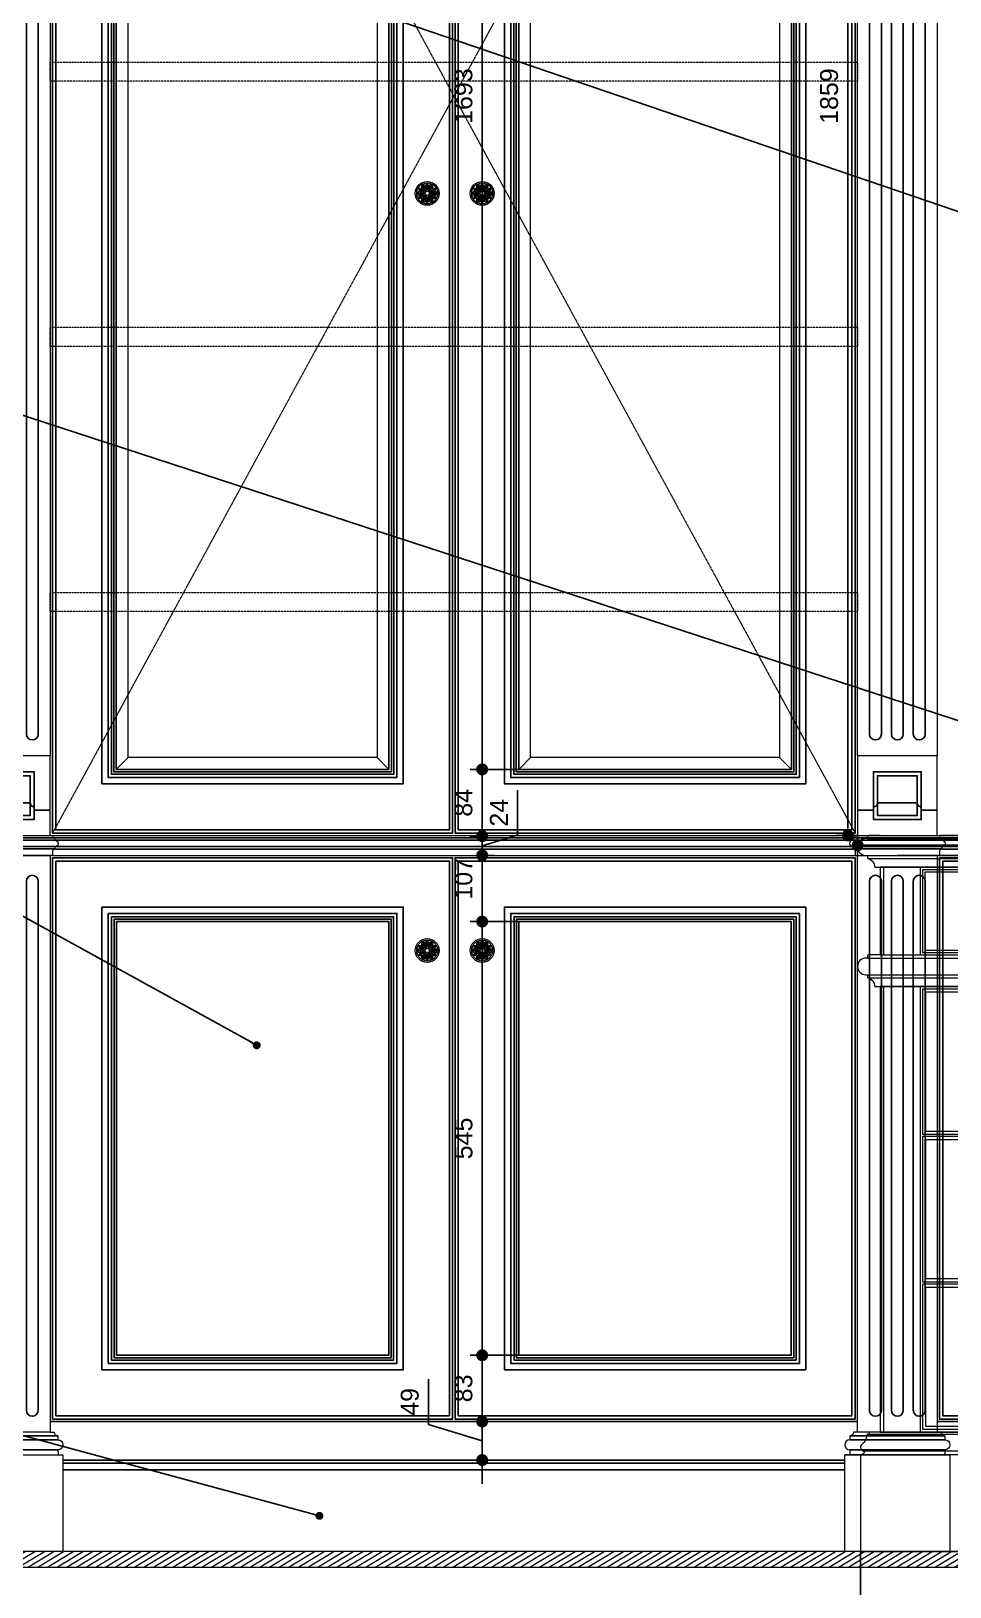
# Model space of a CAD drawing. Header units: inches. Extents: x 274057 to 444617, y 485849 to 635630.
# Drawn here: x 343111 to 344265, y 516355 to 518310 of the extents above; entities that cross this region are included whole.
import ezdxf

# ---------------------------------------------------------------- set-up
doc = ezdxf.new("R2010")
doc.units = ezdxf.units.IN
doc.header["$MEASUREMENT"] = 0
doc.linetypes.add('HIDDEN', pattern=[0.375, 0.25, -0.125])
for name, color, linetype, lineweight in [('Bronze', 40, 'Continuous', 0), ('CQ Furniture', 190, 'Continuous', 0), ('CQ Gypsum Hatch', 8, 'Continuous', 20), ('CQ Section Flooring fin.', 6, 'Continuous', 0), ('Glass', 4, 'Continuous', 0), ('WOOD-HID', 8, 'HIDDEN', 18)]:
    doc.layers.add(name, color=color, linetype=linetype, lineweight=lineweight)
for name, color, linetype in [('CQ Grg Gypsum', 41, 'Continuous'), ('CQ wall section', 5, 'Continuous'), ('CQ_callout', 34, 'Continuous'), ('FURNITURE', 252, 'Continuous'), ('WOOD', 23, 'Continuous'), ('WOOD 01', 34, 'Continuous'), ('WOOD 02', 32, 'Continuous'), ('Wood SECT', 1, 'Continuous')]:
    doc.layers.add(name, color=color, linetype=linetype)
doc.styles.get("Standard").update_dxf_attribs({"font": 'arial.ttf'})
doc.dimstyles.new('chester 15', dxfattribs={"dimscale": 0.15, "dimtxt": 150, "dimasz": 100, "dimexe": 100, "dimexo": 0, "dimgap": 80, "dimtad": 1, "dimdec": 0, "dimzin": 0, "dimdsep": 46, "dimtxsty": 'Standard', "dimblk": 'DOT', "dimcen": 100, "dimclrd": 1, "dimclre": 1, "dimclrt": 3, "dimadec": 0, "dimazin": 0, "dimtfac": 1, "dimtdec": 0, "dimtofl": 0, "dimtmove": 0, "dimatfit": 3, "dimfxl": 1, "dimtolj": 1, "dimtzin": 0, "dimlwd": -1, "dimarcsym": 0})
doc.dimstyles.get("Standard").update_dxf_attribs({"dimtxt": 0.18, "dimasz": 0.18, "dimexe": 0.18, "dimexo": 0.0625, "dimgap": 0.09, "dimtad": 0, "dimtih": 1, "dimtoh": 1, "dimdec": 4, "dimzin": 0, "dimdsep": 46, "dimtxsty": 'Standard', "dimcen": 0.09, "dimadec": 0, "dimazin": 0, "dimtfac": 1, "dimtdec": 4, "dimtofl": 0, "dimtmove": 0, "dimatfit": 3, "dimfxl": 1, "dimtolj": 1, "dimtzin": 0, "dimarcsym": 0})

# ---------------------------------------------------------------- blocks, each defined once
blk = doc.blocks.new('ff15 section A and B')
at = {"layer": 'CQ Gypsum Hatch'}
h = blk.add_hatch(dxfattribs=at)
h.set_pattern_fill('ANSI31', color=256, scale=50, angle=-13.971423)
h.paths.add_polyline_path([(341657.8, 516379.3), (348220.8, 516379.3), (348220.8, 516399.3), (341657.8, 516399.3)])
at = {"layer": 'CQ Section Flooring fin.'}
for p, q in [((348877.5, 516399.3, 0), (341275.4, 516399.3, 0)), ((348877.5, 516379.3, 0), (341275.4, 516379.3, 0))]:
    blk.add_line(p, q, dxfattribs=at)
blk = doc.blocks.new('pilaster wardrobe')
at = {"layer": 'WOOD', "lineweight": 0}
blk.add_line((3399.1, -8726.1, 0), (3333.1, -8726.1, 0), dxfattribs=at)
blk.add_line((3399.1, -8726.1, 0), (3333.1, -8726.1, 0), dxfattribs=at)
at = {"layer": 'WOOD 01', "lineweight": 0, "ltscale": 500}
blk.add_line((3399.1, -8726.1, 0), (3465.1, -8726.1, 0), dxfattribs=at)
at = {"layer": 'WOOD 01', "lineweight": 0, "ltscale": 500, "elevation": 0}
blk.add_lwpolyline([(3349.1, -7847.5), (3349.1, -6067.5), (3449.1, -6067.5), (3449.1, -7847.5), (3349.1, -7847.5)], dxfattribs=at)
for points in [[(3349.1, -7947.5), (3449.1, -7947.5), (3449.1, -7847.5), (3349.1, -7847.5)], [(3349.1, -7972.5), (3449.1, -7972.5), (3449.1, -8697.5), (3349.1, -8697.5)], [(3333.1, -8726.1), (3465.1, -8726.1), (3465.1, -8847.5), (3333.1, -8847.5)]]:
    blk.add_lwpolyline(points, close=True, dxfattribs=at)
for points in [[(3349.1, -7947.5), (3346.1, -7947.5, -0.414214), (3343.1, -7950.5), (3343.1, -7953.5, 1), (3343.1, -7961.5), (3343.1, -7964.5, -0.414214), (3346.1, -7967.5), (3346.1, -7972.5), (3399.1, -7972.5)], [(3449.1, -7947.5), (3452.1, -7947.5, 0.414214), (3455.1, -7950.5), (3455.1, -7953.5, -1), (3455.1, -7961.5), (3455.1, -7964.5, 0.414214), (3452.1, -7967.5), (3452.1, -7972.5), (3399.1, -7972.5)], [(3349.1, -8697.5), (3344.1, -8697.5, -0.414214), (3339.4, -8702.2), (3339.4, -8707, 1), (3339.4, -8719.6), (3339.3, -8726.1)], [(3449.1, -8697.5), (3454.1, -8697.5, 0.414214), (3458.8, -8702.2), (3458.8, -8707, -1), (3458.8, -8719.6), (3458.9, -8726.1)]]:
    blk.add_lwpolyline(points, format="xyb", dxfattribs=at)
at = {"layer": 'WOOD 02', "color": 8, "ltscale": 100}
for p, q in [((3343.1, -7950.5, 0), (3455.1, -7950.5, 0)), ((3343.1, -7953.5, 0), (3455.1, -7953.5, 0)), ((3343.1, -7961.5, 0), (3455.1, -7961.5, 0)), ((3343.1, -7964.5, 0), (3455.1, -7964.5, 0)), ((3399.1, -8702.2, 0), (3339.4, -8702.2, 0)), ((3399.1, -8707, 0), (3339.4, -8707, 0)), ((3399.1, -8719.6, 0), (3339.4, -8719.6, 0)), ((3399.1, -8702.2, 0), (3458.8, -8702.2, 0)), ((3399.1, -8707, 0), (3458.8, -8707, 0)), ((3399.1, -8719.6, 0), (3458.8, -8719.6, 0))]:
    blk.add_line(p, q, dxfattribs=at)
at = {"layer": 'WOOD 02', "color": 8, "ltscale": 100, "elevation": 0}
for points in [[(3364.1, -6105), (3364.1, -7820, 1), (3379.1, -7820), (3379.1, -6105, 1)], [(3391.6, -6105), (3391.6, -7820, 1), (3406.6, -7820), (3406.6, -6105, 1)], [(3419.1, -6105), (3419.1, -7820, 1), (3434.1, -7820), (3434.1, -6105, 1)], [(3364.1, -8005), (3364.1, -8670, 1), (3379.1, -8670), (3379.1, -8005, 1)], [(3391.6, -8005), (3391.6, -8670, 1), (3406.6, -8670), (3406.6, -8005, 1)], [(3419.1, -8005), (3419.1, -8670, 1), (3434.1, -8670), (3434.1, -8005, 1)]]:
    blk.add_lwpolyline(points, format="xyb", close=True, dxfattribs=at)
for points in [[(3369.1, -7927.5), (3429.1, -7927.5), (3429.1, -7867.5), (3369.1, -7867.5)], [(3374.1, -7922.5), (3424.1, -7922.5), (3424.1, -7872.5), (3374.1, -7872.5)]]:
    blk.add_lwpolyline(points, close=True, dxfattribs=at)
at = {"layer": 'Wood SECT', "elevation": 0}
blk.add_lwpolyline([(3449.1, -7915.6), (3429.1, -7915.6), (3429.1, -7911.6, -0.414214), (3424.1, -7906.6), (3399.1, -7906.6), (3374.1, -7906.6, -0.414214), (3369.1, -7911.6), (3369.1, -7915.6), (3349.1, -7915.6)], format="xyb", dxfattribs=at)
blk = doc.blocks.new('EMPIREFLOW')
at = {"layer": 'Bronze', "lineweight": 0, "ltscale": 750}
for p, q in [((163684, -58508), (163506, -58508)), ((163713, -58475), (163581, -58378)), ((163730, -58444), (163581, -58378)), ((163745, -58403), (163656, -58249)), ((163789, -58404), (163806, -58248)), ((163823, -58404), (163806, -58248)), ((163867, -58403), (163956, -58249)), ((163881, -58444), (164031, -58378)), ((163899, -58475), (164031, -58378)), ((163928, -58508), (164106, -58508)), ((163707, -58546), (163581, -58638)), ((163724, -58575), (163581, -58638)), ((163745, -58614), (163656, -58768)), ((163788, -58606), (163806, -58768)), ((163824, -58606), (163806, -58768)), ((163867, -58614), (163956, -58768)), ((163888, -58575), (164031, -58638)), ((163905, -58546), (164031, -58638))]:
    blk.add_line(p, q, dxfattribs=at)
for radius in [340, 300, 60]:
    blk.add_circle((163806, -58508), radius, dxfattribs=at)
for centre, radius, start, end in [((163641, -58605), 166, 106.056, 144.5654), ((163641, -58412), 166, 215.4346, 253.944), ((163594, -58118), 246, 258.7832, 282.2077), ((163361, -58520), 246, 17.7923, 41.2168), ((163514, -58459), 105, 15.2234, 50.3888), ((163617, -58280), 105, 249.6112, 284.7766), ((163700, -58392), 118, 206.8923, 262.0108), ((163700, -58625), 118, 97.9892, 153.1077), ((163710, -58394), 102, 201.6299, 255.9777), ((163710, -58623), 102, 104.0136, 158.3701), ((163807, -58318), 166, 155.4346, 193.944), ((163659, -58483), 102, 44.0223, 98.3701), ((163652, -58475), 118, 37.9892, 93.1077), ((163640, -58414), 166, 46.056, 84.5654), ((163676, -58508), 48.7, 308.3219, 42.0117), ((163741, -58397), 48.7, 257.9883, 351.6781), ((163854, -58358), 118, 146.8923, 202.0108), ((163573, -58129), 246, 317.7923, 341.2168), ((163857, -58368), 102, 141.6299, 195.9864), ((163703, -58231), 105, 315.2234, 350.3888), ((164038, -58129), 246, 198.7832, 222.2077), ((163909, -58231), 105, 189.6112, 224.7766), ((163871, -58397), 48.7, 188.3219, 282.0117), ((163754, -58368), 102, 344.0136, 38.3701), ((163971, -58414), 166, 95.4346, 133.944), ((163758, -58358), 118, 337.9892, 33.1077), ((163960, -58475), 118, 86.8923, 142.0108), ((163953, -58483), 102, 81.6299, 135.9777), ((163935, -58508), 48.7, 137.9883, 231.6781), ((163902, -58394), 102, 284.0223, 338.3701), ((163902, -58623), 102, 21.6299, 75.9864), ((163912, -58392), 118, 277.9892, 333.1077), ((163912, -58625), 118, 26.8923, 82.0108), ((163805, -58318), 166, 346.056, 24.5654), ((164018, -58118), 246, 257.7923, 281.2168), ((163995, -58280), 105, 255.2234, 290.3888), ((164098, -58459), 105, 129.6112, 164.7766), ((164250, -58520), 246, 138.7832, 162.2077), ((163971, -58605), 166, 35.4346, 73.944), ((163971, -58412), 166, 286.056, 324.5654), ((163361, -58497), 246, 318.7832, 342.2077), ((163594, -58899), 246, 77.7923, 101.2168), ((163514, -58558), 105, 309.6112, 344.7766), ((163617, -58736), 105, 75.2234, 110.3888), ((163807, -58699), 166, 166.056, 204.5654), ((163659, -58534), 102, 261.6299, 315.9777), ((163652, -58542), 118, 266.8923, 322.0108), ((163640, -58603), 166, 275.4346, 313.944), ((163742, -58621), 48.7, 17.9883, 111.6781), ((163854, -58658), 118, 157.9892, 213.1077), ((163857, -58649), 102, 164.0136, 218.3701), ((163573, -58887), 246, 18.7832, 42.2077), ((163703, -58786), 105, 9.6112, 44.7766), ((163909, -58786), 105, 135.2234, 170.3888), ((164038, -58887), 246, 137.7923, 161.2168), ((163870, -58621), 48.7, 68.3219, 162.0117), ((163754, -58649), 102, 321.6299, 15.9864), ((163758, -58658), 118, 326.8923, 22.0108), ((163971, -58603), 166, 226.056, 264.5654), ((163960, -58542), 118, 217.9892, 273.1077), ((163953, -58534), 102, 224.0223, 278.3701), ((163805, -58699), 166, 335.4346, 13.944), ((164018, -58899), 246, 78.7832, 102.2077), ((163995, -58736), 105, 69.6112, 104.7766), ((164098, -58558), 105, 195.2234, 230.3888), ((164250, -58497), 246, 197.7923, 221.2168)]:
    blk.add_arc(centre, radius, start, end, dxfattribs=at)
at = {"layer": 'Bronze', "lineweight": 0, "ltscale": 750, "extrusion": (0, 0, -1)}
for centre, major_axis, ratio, start_param, end_param in [((163684, -58508), (146, 0), 0.152208, 1.934961, 4.348282), ((163684, -58508), (-31.9, 0), 0.480975, 7.904841, 10.945558), ((163867, -58403), (15.9, 27.7), 0.480975, 7.904841, 10.945558), ((163867, -58403), (-73, -126), 0.152208, 1.934961, 4.348282), ((163745, -58614), (73, 126), 0.152208, 1.934961, 4.348282), ((163745, -58614), (-15.9, -27.7), 0.480975, 7.904841, 10.945558)]:
    blk.add_ellipse(centre, major_axis=major_axis, ratio=ratio, start_param=start_param, end_param=end_param, dxfattribs=at)
at = {"layer": 'Bronze', "lineweight": 0, "ltscale": 750}
for centre, major_axis, ratio, start_param, end_param in [((163745, -58403), (73, -126), 0.152208, 1.934961, 4.348282), ((163745, -58403), (-15.9, 27.7), 0.480975, 7.904841, 10.945558), ((163928, -58508), (31.9, 0), 0.480975, 7.904841, 10.945558), ((163928, -58508), (-146, 0), 0.152208, 1.934961, 4.348282), ((163867, -58614), (15.9, -27.7), 0.480975, 7.904841, 10.945558), ((163867, -58614), (-73, 126), 0.152208, 1.934961, 4.348282)]:
    blk.add_ellipse(centre, major_axis=major_axis, ratio=ratio, start_param=start_param, end_param=end_param, dxfattribs=at)
blk = doc.blocks.new('FF-15 Cabinet elev A Rev')
at = {"color": 8}
for p, q in [((331280.7, 509041.1, 0), (332283.6, 509041.1, 0)), ((331280.9, 509038.1, 0), (332283.3, 509038.1, 0)), ((333983.6, 509041.1, 0), (332395, 509041.1, 0)), ((333983.3, 509038.1, 0), (332395.3, 509038.1, 0)), ((331280.9, 509030.1, 0), (332283.3, 509030.1, 0)), ((331280.9, 509027.1, 0), (332283.3, 509027.1, 0)), ((333983.3, 509030.1, 0), (332395.3, 509030.1, 0)), ((333983.3, 509027.1, 0), (332395.3, 509027.1, 0))]:
    blk.add_line(p, q, dxfattribs=at)
at = {"layer": 'Glass'}
for p, q in [((331372.9, 509142.1, 0), (331357.9, 509127.1, 0)), ((331685.6, 509142.1, 0), (331700.6, 509127.1, 0)), ((331878.6, 509142.1, 0), (331863.6, 509127.1, 0)), ((332191.3, 509142.1, 0), (332206.3, 509127.1, 0))]:
    blk.add_line(p, q, dxfattribs=at)
at = {"layer": 'Glass', "elevation": 0}
for points in [[(331372.9, 510804.7), (331685.6, 510804.7), (331685.6, 509142.1), (331372.9, 509142.1)], [(331878.6, 510804.7), (332191.3, 510804.7), (332191.3, 509142.1), (331878.6, 509142.1)]]:
    blk.add_lwpolyline(points, close=True, dxfattribs=at)
at = {"layer": 'WOOD 01', "lineweight": 0}
for p, q in [((331277.9, 509044.1, 0), (332286.3, 509044.1, 0)), ((333986.3, 509044.1, 0), (332392.3, 509044.1, 0)), ((331277.9, 509019.1, 0), (332286.3, 509019.1, 0)), ((333986.3, 509019.1, 0), (332392.3, 509019.1, 0))]:
    blk.add_line(p, q, dxfattribs=at)
at = {"layer": 'WOOD 01'}
for p, q in [((331274.9, 508307.6, 0), (332289.3, 508307.6, 0)), ((333949.3, 508307.6, 0), (332389.3, 508307.6, 0))]:
    blk.add_line(p, q, dxfattribs=at)
at = {"layer": 'WOOD 01', "ltscale": 1000}
for p, q in [((332273.3, 508259.1, 0), (331290.9, 508259.1, -0.1)), ((332273.3, 508255.1, 0), (331290.9, 508255.1, -0.1)), ((332273.3, 508247, 0), (331290.9, 508247, -0.1))]:
    blk.add_line(p, q, dxfattribs=at)
at = {"layer": 'WOOD 01', "elevation": 0}
for points in [[(331277.9, 510899.7), (331780.6, 510899.7), (331780.6, 509047.1), (331277.9, 509047.1)], [(331281.9, 510895.7), (331776.6, 510895.7), (331776.6, 509051.1), (331281.9, 509051.1)], [(332286.3, 510899.7), (331783.6, 510899.7), (331783.6, 509047.1), (332286.3, 509047.1)], [(332282.3, 510895.7), (331787.6, 510895.7), (331787.6, 509051.1), (332282.3, 509051.1)], [(331339.9, 510837.7), (331718.6, 510837.7), (331718.6, 509109.1), (331339.9, 509109.1)], [(331845.6, 510837.7), (332224.3, 510837.7), (332224.3, 509109.1), (331845.6, 509109.1)], [(331347.9, 510829.7), (331710.6, 510829.7), (331710.6, 509117.1), (331347.9, 509117.1)], [(331351.9, 510825.7), (331706.6, 510825.7), (331706.6, 509121.1), (331351.9, 509121.1)], [(331354.9, 510822.7), (331703.6, 510822.7), (331703.6, 509124.1), (331354.9, 509124.1)], [(331357.9, 510819.7), (331700.6, 510819.7), (331700.6, 509127.1), (331357.9, 509127.1)], [(331853.6, 510829.7), (332216.3, 510829.7), (332216.3, 509117.1), (331853.6, 509117.1)], [(331857.6, 510825.7), (332212.3, 510825.7), (332212.3, 509121.1), (331857.6, 509121.1)], [(331860.6, 510822.7), (332209.3, 510822.7), (332209.3, 509124.1), (331860.6, 509124.1)], [(331863.6, 510819.7), (332206.3, 510819.7), (332206.3, 509127.1), (331863.6, 509127.1)], [(331277.9, 509016.1), (331780.6, 509016.1), (331780.6, 508310.6), (331277.9, 508310.6)], [(332286.3, 509016.1), (331783.6, 509016.1), (331783.6, 508310.6), (332286.3, 508310.6)], [(332392.3, 509016.1), (332935, 509016.1), (332935, 508310.6), (332392.3, 508310.6)], [(331282.1, 509012), (331776.5, 509012), (331776.5, 508314.7), (331282.1, 508314.7)], [(332282.2, 509012), (331787.7, 509012), (331787.7, 508314.7), (332282.2, 508314.7)], [(332396.4, 509012), (332930.8, 509012), (332930.8, 508314.7), (332396.4, 508314.7)], [(331339.9, 508954.1), (331718.6, 508954.1), (331718.6, 508372.6), (331339.9, 508372.6)], [(331347.9, 508946.1), (331710.6, 508946.1), (331710.6, 508380.6), (331347.9, 508380.6)], [(331352.1, 508941.9), (331706.4, 508941.9), (331706.4, 508384.8), (331352.1, 508384.8)], [(331355.1, 508938.9), (331703.4, 508938.9), (331703.4, 508387.8), (331355.1, 508387.8)], [(331358.1, 508935.9), (331700.4, 508935.9), (331700.4, 508390.8), (331358.1, 508390.8)], [(332224.3, 508954.1), (331845.6, 508954.1), (331845.6, 508372.6), (332224.3, 508372.6)], [(332216.3, 508946.1), (331853.6, 508946.1), (331853.6, 508380.6), (332216.3, 508380.6)], [(332212.1, 508941.9), (331857.8, 508941.9), (331857.8, 508384.8), (332212.1, 508384.8)], [(332209.1, 508938.9), (331860.8, 508938.9), (331860.8, 508387.8), (332209.1, 508387.8)], [(332206.1, 508935.9), (331863.8, 508935.9), (331863.8, 508390.8), (332206.1, 508390.8)]]:
    blk.add_lwpolyline(points, close=True, dxfattribs=at)
at = {"layer": 'WOOD-HID', "lineweight": 0}
for p, q in [((331277.9, 510899.7, 0), (332286.3, 509047.1, 0)), ((332286.3, 510899.7, 0), (331277.9, 509047.1, 0))]:
    blk.add_line(p, q, dxfattribs=at)
for points, elevation in [([(331274.9, 510016.1), (332289.3, 510016.1), (332289.3, 509992.1), (331274.9, 509992.1)], 0.1), ([(331274.9, 509682.8), (332289.3, 509682.8), (332289.3, 509658.8), (331274.9, 509658.8)], 0), ([(331274.9, 509349.4), (332289.3, 509349.4), (332289.3, 509325.4), (331274.9, 509325.4)], 0)]:
    blk.add_lwpolyline(points, close=True, dxfattribs=dict(at, elevation=elevation))
at = {"layer": 'FURNITURE', "lineweight": 0, "xscale": 0.0441, "yscale": 0.0441, "zscale": 0.0441}
for p in [(324524.8, 512431.3, 0), (324593.9, 512431.3, 0), (324524.8, 511479.7, 0), (324593.9, 511479.7, 0)]:
    blk.add_blockref('EMPIREFLOW', p, dxfattribs=at)
at = {"layer": 'WOOD', "color": 0, "xscale": 0.9999857733061659, "yscale": 0.9999857733061659, "zscale": 0.9999857733061659}
for p in [(327825.9, 516991.5, 0), (328940.3, 516991.5, 0)]:
    blk.add_blockref('pilaster wardrobe', p, dxfattribs=at)
blk = doc.blocks.new('bouton1')
at = {"color": 40, "lineweight": 0}
for radius in [19, 16, 2.5]:
    blk.add_circle((10930.9, -820.2), radius, dxfattribs=at)
for centre, start, end in [((10936.8, -804.4), 190.4037, 241.5963), ((10914, -821), 10.4037, 61.5963), ((10941.4, -807), 172.4037, 223.5963), ((10914.6, -815.7), 352.4037, 43.5963), ((10945, -810.9), 154.4037, 205.5963), ((10916.8, -810.9), 334.4037, 25.5963), ((10947.1, -815.7), 136.4037, 187.5963), ((10920.3, -807), 316.4037, 7.5963), ((10947.7, -821), 118.4037, 169.5963), ((10924.9, -804.4), 298.4037, 349.5963), ((10921.6, -834.3), 64.4037, 115.5963), ((10921.6, -806.1), 244.4037, 295.5963), ((10917.7, -830.7), 46.4037, 97.5963), ((10926.4, -803.9), 226.4037, 277.5963), ((10926.4, -836.4), 82.4037, 133.5963), ((10917.7, -809.6), 262.4037, 313.5963), ((10931.7, -803.3), 208.4037, 259.5963), ((10915.1, -826.1), 28.4037, 79.5963), ((10915.1, -814.2), 280.4037, 331.5963), ((10931.7, -837), 100.4037, 151.5963), ((10914, -819.4), 298.4037, 349.5963), ((10936.8, -835.9), 118.4037, 169.5963), ((10941.4, -833.3), 136.4037, 187.5963), ((10914.6, -824.6), 316.4037, 7.5963), ((10945, -829.4), 154.4037, 205.5963), ((10916.8, -829.4), 334.4037, 25.5963), ((10947.1, -824.6), 172.4037, 223.5963), ((10920.3, -833.3), 352.4037, 43.5963), ((10924.9, -835.9), 10.4037, 61.5963), ((10947.7, -819.4), 190.4037, 241.5963), ((10946.6, -826.1), 100.4037, 151.5963), ((10930.1, -803.3), 280.4037, 331.5963), ((10930.1, -837), 28.4037, 79.5963), ((10946.6, -814.2), 208.4037, 259.5963), ((10944, -830.7), 82.4037, 133.5963), ((10935.3, -803.9), 262.4037, 313.5963), ((10935.3, -836.4), 46.4037, 97.5963), ((10944, -809.6), 226.4037, 277.5963), ((10940.1, -834.3), 64.4037, 115.5963), ((10940.1, -806.1), 244.4037, 295.5963)]:
    blk.add_arc(centre, 15.6, start, end, dxfattribs=at)
blk = doc.blocks.new('Desk classic front')
at = {"color": 0, "lineweight": 0, "ltscale": 100}
for p, q in [((325069.5, 504709.5, 0), (325069.5, 504599.5, 0)), ((326804.3, 504709.5, 0), (326804.3, 504599.5, 0)), ((325069.5, 504559.5, 0), (325069.5, 503999.5, 0)), ((326804.3, 504559.5, 0), (326804.3, 503999.5, 0)), ((325500.9, 503996.5, 0), (325051.5, 503996.5, 0)), ((325486.9, 503999.5, 0), (325065.5, 503999.5, 0)), ((326372.9, 503996.5, 0), (326822.3, 503996.5, 0)), ((326386.9, 503999.5, 0), (326808.3, 503999.5, 0)), ((325511.9, 503970.9, 0), (325040.5, 503970.9, 0)), ((325507.1, 503975.6, 0), (325046.1, 503975.6, 0)), ((326361.9, 503970.9, 0), (326833.3, 503970.9, 0)), ((326366.7, 503975.6, 0), (326827.7, 503975.6, 0))]:
    blk.add_line(p, q, dxfattribs=at)
at = {"color": 8, "lineweight": 0, "ltscale": 100}
for p, q in [((325936.9, 503999.5, 0), (325500.9, 503999.5, 0)), ((325936.9, 503996.5, 0), (325503.6, 503996.5, 0)), ((325936.9, 503999.5, 0), (326372.9, 503999.5, 0)), ((325936.9, 503996.5, 0), (326370.2, 503996.5, 0)), ((325936.9, 503975.6, 0), (325507.1, 503975.6, 0)), ((325936.9, 503970.9, 0), (325511.9, 503970.9, 0)), ((325936.9, 503975.6, 0), (326366.7, 503975.6, 0)), ((325936.9, 503970.9, 0), (326361.9, 503970.9, 0)), ((325936.9, 503849.5, 0), (325511.9, 503849.5, 0)), ((325936.9, 503849.5, 0), (326361.9, 503849.5, 0))]:
    blk.add_line(p, q, dxfattribs=at)
at = {"color": 0, "lineweight": 0, "ltscale": 100, "elevation": 0}
for points in [[(325065.5, 504749.5), (325051.4, 504749.5, 0.414214), (325049.4, 504747.5), (325049.4, 504745.5), (325047.4, 504745.5, 1), (325047.4, 504724.5), (325049.4, 504724.5), (325049.4, 504721.4, 0.373903), (325050.3, 504720.4, -0.335901), (325058.4, 504710.5, 0.451555), (325059.4, 504709.5), (325065.5, 504709.5)], [(326808.3, 504749.5), (326822.4, 504749.5, -0.414214), (326824.4, 504747.5), (326824.4, 504745.5), (326826.4, 504745.5, -1), (326826.4, 504724.5), (326824.4, 504724.5), (326824.4, 504721.4, -0.373903), (326823.6, 504720.4, 0.335901), (326815.5, 504710.5, -0.451555), (326814.5, 504709.5), (326808.3, 504709.5)], [(325065.5, 504599.5), (325051.4, 504599.5, 0.414214), (325049.4, 504597.5), (325049.4, 504595.5), (325047.4, 504595.5, 1), (325047.4, 504574.5), (325049.4, 504574.5), (325049.4, 504571.4, 0.373903), (325050.3, 504570.4, -0.335901), (325058.4, 504560.5, 0.451555), (325059.4, 504559.5), (325065.5, 504559.5)], [(326808.3, 504599.5), (326822.4, 504599.5, -0.414214), (326824.4, 504597.5), (326824.4, 504595.5), (326826.4, 504595.5, -1), (326826.4, 504574.5), (326824.4, 504574.5), (326824.4, 504571.4, -0.373903), (326823.6, 504570.4, 0.335901), (326815.5, 504560.5, -0.451555), (326814.5, 504559.5), (326808.3, 504559.5)], [(325065.5, 503999.5), (325051.5, 503999.5), (325051.5, 503996.5), (325048.5, 503996.5, -0.143021), (325046, 503988.1, -0.080702), (325042.7, 503984.4, 0.808897), (325046.1, 503975.7, -0.367577), (325040.5, 503970.9), (325040.5, 503849.5), (325065.5, 503849.5), (325486.9, 503849.5), (325511.9, 503849.5), (325511.9, 503970.9, -0.367577), (325506.3, 503975.7, 0.808897), (325509.8, 503984.4, -0.080702), (325506.4, 503988.1, -0.143021), (325503.9, 503996.5), (325500.9, 503996.5), (325500.9, 503999.5), (325486.9, 503999.5)], [(326808.3, 503999.5), (326822.3, 503999.5), (326822.3, 503996.5), (326825.3, 503996.5, 0.143021), (326827.8, 503988.1, 0.080702), (326831.2, 503984.4, -0.808897), (326827.7, 503975.7, 0.367577), (326833.3, 503970.9), (326833.3, 503849.5), (326808.3, 503849.5), (326386.9, 503849.5), (326361.9, 503849.5), (326361.9, 503970.9, 0.367577), (326367.5, 503975.7, -0.808897), (326364.1, 503984.4, 0.080702), (326367.4, 503988.1, 0.143021), (326369.9, 503996.5), (326372.9, 503996.5), (326372.9, 503999.5), (326386.9, 503999.5)]]:
    blk.add_lwpolyline(points, format="xyb", dxfattribs=at)
for points in [[(325049.4, 504745.5), (325936.9, 504745.5)], [(325065.5, 504749.5), (325936.9, 504749.5)], [(325065.5, 504749.5), (325936.9, 504749.5)], [(326808.3, 504749.5), (325936.9, 504749.5)], [(326808.3, 504749.5), (325936.9, 504749.5)], [(326824.4, 504745.5), (325936.9, 504745.5)], [(325049.4, 504724.5), (325936.9, 504724.5)], [(325050.3, 504720.4), (325936.9, 504720.4)], [(326824.4, 504724.5), (325936.9, 504724.5)], [(326823.6, 504720.4), (325936.9, 504720.4)], [(325065.5, 504709.5), (325936.9, 504709.5)], [(326808.3, 504709.5), (325936.9, 504709.5)], [(325049.4, 504595.5), (325936.9, 504595.5)], [(325065.5, 504599.5), (325936.9, 504599.5)], [(326808.3, 504599.5), (325936.9, 504599.5)], [(326824.4, 504595.5), (325936.9, 504595.5)], [(325049.4, 504574.5), (325936.9, 504574.5)], [(326824.4, 504574.5), (325936.9, 504574.5)], [(325050.3, 504570.4), (325936.9, 504570.4)], [(325065.5, 504559.5), (325936.9, 504559.5)], [(326823.6, 504570.4), (325936.9, 504570.4)], [(326808.3, 504559.5), (325936.9, 504559.5)], [(325500.9, 503999.5), (325489.6, 503999.5)], [(326372.9, 503999.5), (326384.2, 503999.5)]]:
    blk.add_lwpolyline(points, dxfattribs=at)
for points in [[(325486.9, 504709.5), (325065.5, 504709.5), (325065.5, 504599.5), (325486.9, 504599.5)], [(325436.9, 504709.5), (325115.5, 504709.5), (325115.5, 504599.5), (325436.9, 504599.5)], [(325118.5, 504602.5), (325433.9, 504602.5), (325433.9, 504706.5), (325118.5, 504706.5)], [(325121.5, 504605.5), (325430.9, 504605.5), (325430.9, 504703.5), (325121.5, 504703.5)], [(325636.9, 504709.5), (326236.9, 504709.5), (326236.9, 504599.5), (325636.9, 504599.5)], [(326233.9, 504602.5), (325639.9, 504602.5), (325639.9, 504706.5), (326233.9, 504706.5)], [(326230.9, 504605.5), (325642.9, 504605.5), (325642.9, 504703.5), (326230.9, 504703.5)], [(326386.9, 504709.5), (326808.3, 504709.5), (326808.3, 504599.5), (326386.9, 504599.5)], [(326436.9, 504709.5), (326758.3, 504709.5), (326758.3, 504599.5), (326436.9, 504599.5)], [(326755.3, 504602.5), (326439.9, 504602.5), (326439.9, 504706.5), (326755.3, 504706.5)], [(326752.3, 504605.5), (326442.9, 504605.5), (326442.9, 504703.5), (326752.3, 504703.5)], [(325486.9, 504559.5), (325065.5, 504559.5), (325065.5, 503999.5), (325486.9, 503999.5)], [(325436.9, 504559.5), (325115.5, 504559.5), (325115.5, 503999.5), (325436.9, 503999.5)], [(325118.5, 504374), (325433.9, 504374), (325433.9, 504556.5), (325118.5, 504556.5)], [(326386.9, 504559.5), (326808.3, 504559.5), (326808.3, 503999.5), (326386.9, 503999.5)], [(326436.9, 504559.5), (326758.3, 504559.5), (326758.3, 503999.5), (326436.9, 503999.5)], [(326755.3, 504374), (326439.9, 504374), (326439.9, 504556.5), (326755.3, 504556.5)], [(325122.5, 504378), (325429.9, 504378), (325429.9, 504552.5), (325122.5, 504552.5)], [(326751.3, 504378), (326443.9, 504378), (326443.9, 504552.5), (326751.3, 504552.5)], [(325168.5, 504424), (325383.9, 504424), (325383.9, 504506.5), (325168.5, 504506.5)], [(325174.8, 504430.3), (325377.7, 504430.3), (325377.7, 504500.2), (325174.8, 504500.2)], [(326705.3, 504424), (326489.9, 504424), (326489.9, 504506.5), (326705.3, 504506.5)], [(326699.1, 504430.3), (326496.2, 504430.3), (326496.2, 504500.2), (326699.1, 504500.2)], [(325187.3, 504442.8), (325365.2, 504442.8), (325365.2, 504487.7), (325187.3, 504487.7)], [(326686.6, 504442.8), (326508.7, 504442.8), (326508.7, 504487.7), (326686.6, 504487.7)], [(325118.5, 504188.6), (325433.9, 504188.6), (325433.9, 504371), (325118.5, 504371)], [(325122.5, 504192.6), (325429.9, 504192.6), (325429.9, 504367), (325122.5, 504367)], [(326755.3, 504188.6), (326439.9, 504188.6), (326439.9, 504371), (326755.3, 504371)], [(326751.3, 504192.6), (326443.9, 504192.6), (326443.9, 504367), (326751.3, 504367)], [(325168.5, 504238.6), (325383.9, 504238.6), (325383.9, 504321), (325168.5, 504321)], [(326705.3, 504238.6), (326489.9, 504238.6), (326489.9, 504321), (326705.3, 504321)], [(325174.8, 504244.9), (325377.7, 504244.9), (325377.7, 504314.8), (325174.8, 504314.8)], [(325187.3, 504257.4), (325365.2, 504257.4), (325365.2, 504302.3), (325187.3, 504302.3)], [(326699.1, 504244.9), (326496.2, 504244.9), (326496.2, 504314.8), (326699.1, 504314.8)], [(326686.6, 504257.4), (326508.7, 504257.4), (326508.7, 504302.3), (326686.6, 504302.3)], [(325118.5, 504003.2), (325433.9, 504003.2), (325433.9, 504185.6), (325118.5, 504185.6)], [(326755.3, 504003.2), (326439.9, 504003.2), (326439.9, 504185.6), (326755.3, 504185.6)], [(325122.5, 504007.2), (325429.9, 504007.2), (325429.9, 504181.6), (325122.5, 504181.6)], [(326751.3, 504007.2), (326443.9, 504007.2), (326443.9, 504181.6), (326751.3, 504181.6)], [(325168.5, 504053.2), (325383.9, 504053.2), (325383.9, 504135.6), (325168.5, 504135.6)], [(325174.8, 504059.5), (325377.7, 504059.5), (325377.7, 504129.4), (325174.8, 504129.4)], [(326705.3, 504053.2), (326489.9, 504053.2), (326489.9, 504135.6), (326705.3, 504135.6)], [(326699.1, 504059.5), (326496.2, 504059.5), (326496.2, 504129.4), (326699.1, 504129.4)], [(325187.3, 504072), (325365.2, 504072), (325365.2, 504116.9), (325187.3, 504116.9)], [(326686.6, 504072), (326508.7, 504072), (326508.7, 504116.9), (326686.6, 504116.9)]]:
    blk.add_lwpolyline(points, close=True, dxfattribs=at)
at = {"color": 0, "lineweight": 0, "ltscale": 100, "yscale": 0.6528784495203582, "zscale": 0.6528784495203582}
for p, xscale in [((318139.7, 505189.9, 0), 0.6528784495203582), ((318656.4, 505189.9, 0), 0.6528784495203582), ((333217.4, 505189.9, 0), -0.6528784495203582), ((333734.1, 505189.9, 0), -0.6528784495203582), ((318139.7, 505000.7, 0), 0.6528784495203582), ((333734.1, 505000.7, 0), -0.6528784495203582), ((318139.7, 504815.3, 0), 0.6528784495203582), ((333734.1, 504815.3, 0), -0.6528784495203582), ((318139.7, 504629.9, 0), 0.6528784495203582), ((333734.1, 504629.9, 0), -0.6528784495203582)]:
    blk.add_blockref('bouton1', p, dxfattribs=dict(at, xscale=xscale))
blk = doc.blocks.new('_Dot')
at = {"color": 0, "linetype": 'ByBlock', "lineweight": -2}
blk.add_line((-0.5, 0), (-1, 0), dxfattribs=at)
at = {"color": 0, "linetype": 'ByBlock', "const_width": 0.5}
blk.add_lwpolyline([(-0.25, 0, 1), (0.25, 0, 1)], format="xyb", close=True, dxfattribs=at)
blk = doc.blocks.new('*D888')
at = {"layer": 'CQ Grg Gypsum', "color": 1, "lineweight": -2, "transparency": 16777216}
for p, q in [((344149.3, 517299.3), (344149.3, 517272.1)), ((345949.3, 517299.3), (345949.3, 517272.1))]:
    blk.add_line(p, q, dxfattribs=at)
at = {"layer": 'CQ Grg Gypsum', "color": 1, "transparency": 16777216}
blk.add_line((344164.3, 517287.1), (345934.3, 517287.1), dxfattribs=at)
at = {"layer": 'Defpoints', "color": 0, "transparency": 16777216}
for p in [(344149.3, 517299.3, 0), (345949.3, 517299.3, 0), (345949.3, 517287.1)]:
    blk.add_point(p, dxfattribs=at)
at = {"layer": 'CQ Grg Gypsum', "color": 1, "transparency": 16777216, "xscale": 15, "yscale": 15, "zscale": 15, "rotation": 180}
blk.add_blockref('_Dot', (344149.3, 517287.1), dxfattribs=at)
at = {"layer": 'CQ Grg Gypsum', "color": 1, "transparency": 16777216, "xscale": 15, "yscale": 15, "zscale": 15}
blk.add_blockref('_Dot', (345949.3, 517287.1), dxfattribs=at)
at = {"layer": 'CQ Grg Gypsum', "color": 3, "transparency": 16777216, "insert": (345049.3, 517310.5), "char_height": 22.5, "attachment_point": 5}
blk.add_mtext('\\A1;1800', dxfattribs=at)
blk = doc.blocks.new('*D890')
at = {"layer": 'CQ Grg Gypsum', "color": 1, "lineweight": -2, "transparency": 16777216}
for p, q in [((344149.3, 519157.9), (344122.1, 519157.9)), ((344149.3, 517299.3), (344122.1, 517299.3))]:
    blk.add_line(p, q, dxfattribs=at)
at = {"layer": 'CQ Grg Gypsum', "color": 1, "transparency": 16777216}
blk.add_line((344137.1, 519142.9), (344137.1, 517314.3), dxfattribs=at)
at = {"layer": 'Defpoints', "color": 0, "transparency": 16777216}
for p in [(344149.3, 519157.9, 0), (344137.1, 517299.3), (344149.3, 517299.3, 0)]:
    blk.add_point(p, dxfattribs=at)
at = {"layer": 'CQ Grg Gypsum', "color": 1, "transparency": 16777216, "xscale": 15, "yscale": 15, "zscale": 15}
for p, rotation in [((344137.1, 519157.9), 90), ((344137.1, 517299.3), 270)]:
    blk.add_blockref('_Dot', p, dxfattribs=dict(at, rotation=rotation))
at = {"layer": 'CQ Grg Gypsum', "color": 3, "transparency": 16777216, "insert": (344113.6, 518228.6), "char_height": 22.5, "attachment_point": 5, "rotation": 90}
blk.add_mtext('\\A1;1859', dxfattribs=at)
blk = doc.blocks.new('*D904')
at = {"layer": 'CQ Grg Gypsum', "color": 1, "lineweight": -2, "transparency": 16777216}
for p, q in [((344152.9, 516399.3), (344152.9, 516320.2)), ((345945.6, 516399.3), (345945.6, 516320.2))]:
    blk.add_line(p, q, dxfattribs=at)
at = {"layer": 'CQ Grg Gypsum', "color": 1, "transparency": 16777216}
blk.add_line((344167.9, 516335.2), (345930.6, 516335.2), dxfattribs=at)
at = {"layer": 'Defpoints', "color": 0, "transparency": 16777216}
for p in [(344152.9, 516399.3, 0), (345945.6, 516399.3, 0), (345945.6, 516335.2)]:
    blk.add_point(p, dxfattribs=at)
at = {"layer": 'CQ Grg Gypsum', "color": 1, "transparency": 16777216, "xscale": 15, "yscale": 15, "zscale": 15, "rotation": 180}
blk.add_blockref('_Dot', (344152.9, 516335.2), dxfattribs=at)
at = {"layer": 'CQ Grg Gypsum', "color": 1, "transparency": 16777216, "xscale": 15, "yscale": 15, "zscale": 15}
blk.add_blockref('_Dot', (345945.6, 516335.2), dxfattribs=at)
at = {"layer": 'CQ Grg Gypsum', "color": 3, "transparency": 16777216, "insert": (345049.3, 516358.7), "char_height": 22.5, "attachment_point": 5}
blk.add_mtext('\\A1;1793', dxfattribs=at)
blk = doc.blocks.new('*D910')
at = {"layer": 'CQ Grg Gypsum', "color": 1, "lineweight": -2, "transparency": 16777216}
for p, q in [((343723.6, 519074.9), (343662.6, 519074.9)), ((343723.6, 517382.3), (343662.6, 517382.3))]:
    blk.add_line(p, q, dxfattribs=at)
at = {"layer": 'CQ Grg Gypsum', "color": 1, "transparency": 16777216}
blk.add_line((343677.6, 519059.9), (343677.6, 517397.3), dxfattribs=at)
at = {"layer": 'Defpoints', "color": 0, "transparency": 16777216}
for p in [(343723.6, 519074.9, 0), (343677.6, 517382.3), (343723.6, 517382.3, 0)]:
    blk.add_point(p, dxfattribs=at)
at = {"layer": 'CQ Grg Gypsum', "color": 1, "transparency": 16777216, "xscale": 15, "yscale": 15, "zscale": 15}
for p, rotation in [((343677.6, 519074.9), 90), ((343677.6, 517382.3), 270)]:
    blk.add_blockref('_Dot', p, dxfattribs=dict(at, rotation=rotation))
at = {"layer": 'CQ Grg Gypsum', "color": 3, "transparency": 16777216, "insert": (343654.1, 518228.6), "char_height": 22.5, "attachment_point": 5, "rotation": 90}
blk.add_mtext('\\A1;1693', dxfattribs=at)
blk = doc.blocks.new('*D911')
at = {"layer": 'CQ Grg Gypsum', "color": 1, "lineweight": -2, "transparency": 16777216}
for p, q in [((343723.6, 517382.3), (343662.6, 517382.3)), ((343677.7, 517298.5), (343662.6, 517298.5))]:
    blk.add_line(p, q, dxfattribs=at)
at = {"layer": 'CQ Grg Gypsum', "color": 1, "transparency": 16777216}
blk.add_line((343677.6, 517367.3), (343677.6, 517313.5), dxfattribs=at)
at = {"layer": 'Defpoints', "color": 0, "transparency": 16777216}
for p in [(343723.6, 517382.3, 0), (343677.6, 517298.5), (343677.7, 517298.5)]:
    blk.add_point(p, dxfattribs=at)
at = {"layer": 'CQ Grg Gypsum', "color": 1, "transparency": 16777216, "xscale": 15, "yscale": 15, "zscale": 15}
for p, rotation in [((343677.6, 517382.3), 90), ((343677.6, 517298.5), 270)]:
    blk.add_blockref('_Dot', p, dxfattribs=dict(at, rotation=rotation))
at = {"layer": 'CQ Grg Gypsum', "color": 3, "transparency": 16777216, "insert": (343654.1, 517340.4), "char_height": 22.5, "attachment_point": 5, "rotation": 90}
blk.add_mtext('\\A1;84', dxfattribs=at)
blk = doc.blocks.new('*D913')
at = {"layer": 'CQ Grg Gypsum', "color": 1, "transparency": 16777216}
for p, q in [((343721.9, 517299.7), (343721.9, 517356.2)), ((343677.6, 517313.5), (343677.6, 517328.5)), ((343677.6, 517286.4), (343721.9, 517299.7)), ((343677.6, 517298.5), (343677.6, 517274.3)), ((343677.6, 517259.3), (343677.6, 517244.3))]:
    blk.add_line(p, q, dxfattribs=at)
at = {"layer": 'CQ Grg Gypsum', "color": 1, "lineweight": -2, "transparency": 16777216}
for p, q in [((343677.7, 517298.5), (343662.6, 517298.5)), ((343677.6, 517274.3), (343692.6, 517274.3))]:
    blk.add_line(p, q, dxfattribs=at)
at = {"layer": 'Defpoints', "color": 0, "transparency": 16777216}
for p in [(343677.7, 517298.5), (343677.6, 517274.3, 0), (343677.6, 517274.3)]:
    blk.add_point(p, dxfattribs=at)
at = {"layer": 'CQ Grg Gypsum', "color": 1, "transparency": 16777216, "xscale": 15, "yscale": 15, "zscale": 15}
for p, rotation in [((343677.6, 517298.5), 270), ((343677.6, 517274.3), 90)]:
    blk.add_blockref('_Dot', p, dxfattribs=dict(at, rotation=rotation))
at = {"layer": 'CQ Grg Gypsum', "color": 3, "transparency": 16777216, "insert": (343698.6, 517327.9), "char_height": 22.5, "attachment_point": 5, "rotation": 90}
blk.add_mtext('\\A1;24', dxfattribs=at)
blk = doc.blocks.new('*D915')
at = {"layer": 'CQ Grg Gypsum', "color": 1, "lineweight": -2, "transparency": 16777216}
for p, q in [((343677.7, 517298.5), (343662.6, 517298.5)), ((343723.8, 517191.1), (343662.6, 517191.1))]:
    blk.add_line(p, q, dxfattribs=at)
at = {"layer": 'CQ Grg Gypsum', "color": 1, "transparency": 16777216}
blk.add_line((343677.6, 517283.5), (343677.6, 517206.1), dxfattribs=at)
at = {"layer": 'Defpoints', "color": 0, "transparency": 16777216}
for p in [(343677.7, 517298.5), (343677.6, 517191.1), (343723.8, 517191.1, 0)]:
    blk.add_point(p, dxfattribs=at)
at = {"layer": 'CQ Grg Gypsum', "color": 1, "transparency": 16777216, "xscale": 15, "yscale": 15, "zscale": 15}
for p, rotation in [((343677.6, 517298.5), 90), ((343677.6, 517191.1), 270)]:
    blk.add_blockref('_Dot', p, dxfattribs=dict(at, rotation=rotation))
at = {"layer": 'CQ Grg Gypsum', "color": 3, "transparency": 16777216, "insert": (343654.1, 517244.8), "char_height": 22.5, "attachment_point": 5, "rotation": 90}
blk.add_mtext('\\A1;107', dxfattribs=at)
blk = doc.blocks.new('*D916')
at = {"layer": 'CQ Grg Gypsum', "color": 1, "lineweight": -2, "transparency": 16777216}
for p, q in [((343723.8, 517191.1), (343662.6, 517191.1)), ((343723.8, 516646), (343662.6, 516646))]:
    blk.add_line(p, q, dxfattribs=at)
at = {"layer": 'CQ Grg Gypsum', "color": 1, "transparency": 16777216}
blk.add_line((343677.6, 517176.1), (343677.6, 516661), dxfattribs=at)
at = {"layer": 'Defpoints', "color": 0, "transparency": 16777216}
for p in [(343723.8, 517191.1, 0), (343677.6, 516646), (343723.8, 516646, 0)]:
    blk.add_point(p, dxfattribs=at)
at = {"layer": 'CQ Grg Gypsum', "color": 1, "transparency": 16777216, "xscale": 15, "yscale": 15, "zscale": 15}
for p, rotation in [((343677.6, 517191.1), 90), ((343677.6, 516646), 270)]:
    blk.add_blockref('_Dot', p, dxfattribs=dict(at, rotation=rotation))
at = {"layer": 'CQ Grg Gypsum', "color": 3, "transparency": 16777216, "insert": (343654.2, 516918.5), "char_height": 22.5, "attachment_point": 5, "rotation": 90}
blk.add_mtext('\\A1;545', dxfattribs=at)
blk = doc.blocks.new('*D917')
at = {"layer": 'CQ Grg Gypsum', "color": 1, "lineweight": -2, "transparency": 16777216}
for p, q in [((343723.8, 516646), (343662.6, 516646)), ((343677.6, 516562.8), (343692.6, 516562.8))]:
    blk.add_line(p, q, dxfattribs=at)
at = {"layer": 'CQ Grg Gypsum', "color": 1, "transparency": 16777216}
blk.add_line((343677.6, 516631), (343677.6, 516577.8), dxfattribs=at)
at = {"layer": 'Defpoints', "color": 0, "transparency": 16777216}
for p in [(343723.8, 516646, 0), (343677.6, 516562.8, 0), (343677.6, 516562.8)]:
    blk.add_point(p, dxfattribs=at)
at = {"layer": 'CQ Grg Gypsum', "color": 1, "transparency": 16777216, "xscale": 15, "yscale": 15, "zscale": 15}
for p, rotation in [((343677.6, 516646), 90), ((343677.6, 516562.8), 270)]:
    blk.add_blockref('_Dot', p, dxfattribs=dict(at, rotation=rotation))
at = {"layer": 'CQ Grg Gypsum', "color": 3, "transparency": 16777216, "insert": (343654.1, 516604.4), "char_height": 22.5, "attachment_point": 5, "rotation": 90}
blk.add_mtext('\\A1;83', dxfattribs=at)
blk = doc.blocks.new('*D918')
at = {"layer": 'CQ Grg Gypsum', "color": 1, "transparency": 16777216}
for p, q in [((343610.2, 516558.8), (343610.2, 516616)), ((343677.6, 516577.8), (343677.6, 516592.8)), ((343677.6, 516562.8), (343677.6, 516514.3)), ((343677.6, 516538.5), (343610.2, 516558.8)), ((343677.6, 516499.3), (343677.6, 516484.3))]:
    blk.add_line(p, q, dxfattribs=at)
at = {"layer": 'CQ Grg Gypsum', "color": 1, "lineweight": -2, "transparency": 16777216}
for p, q in [((343677.6, 516562.8), (343692.6, 516562.8)), ((343677.6, 516514.3), (343662.6, 516514.3))]:
    blk.add_line(p, q, dxfattribs=at)
at = {"layer": 'Defpoints', "color": 0, "transparency": 16777216}
for p in [(343677.6, 516562.8, 0), (343677.6, 516514.3, 0), (343677.6, 516514.3)]:
    blk.add_point(p, dxfattribs=at)
at = {"layer": 'CQ Grg Gypsum', "color": 1, "transparency": 16777216, "xscale": 15, "yscale": 15, "zscale": 15}
for p, rotation in [((343677.6, 516562.8), 270), ((343677.6, 516514.3), 90)]:
    blk.add_blockref('_Dot', p, dxfattribs=dict(at, rotation=rotation))
at = {"layer": 'CQ Grg Gypsum', "color": 3, "transparency": 16777216, "insert": (343586.7, 516587.4), "char_height": 22.5, "attachment_point": 5, "rotation": 90}
blk.add_mtext('\\A1;49', dxfattribs=at)

msp = doc.modelspace()

# ---------------------------------------------------------------- block references
at = {"layer": 'CQ Furniture'}
msp.add_blockref('Desk classic front', (19112.3, 12549.8, 0), dxfattribs=at)
at = {"layer": 'CQ Grg Gypsum'}
msp.add_blockref('FF-15 Cabinet elev A Rev', (11859.9, 8255.2, 0), dxfattribs=at)
at = {"layer": 'CQ wall section'}
msp.add_blockref('ff15 section A and B', (0, 0, 0), dxfattribs=at)

# ---------------------------------------------------------------- dimensions: what is measured, and where the dimension line sits
at = {"layer": 'CQ Grg Gypsum'}
dim = msp.add_linear_dim(base=(344137.1, 517299.3, 0), p1=(344149.3, 519157.9, 0), p2=(344149.3, 517299.3, 0), angle=90, dimstyle='chester 15', dxfattribs=at)
dim.commit()
dim.dimension.update_dxf_attribs({"geometry": '*D890', "text_midpoint": (344113.6, 518228.6, 0)})
for base, p1, p2, picture, middle in [((343677.6, 517382.3, 0), (343723.6, 519074.9, 0), (343723.6, 517382.3, 0), '*D910', (343654.1, 518228.6, 0)), ((343677.6, 517298.5, 0), (343723.6, 517382.3, 0), (343677.7, 517298.5, 0), '*D911', (343654.1, 517340.4, 0)), ((343677.6, 517274.3, 0), (343677.7, 517298.5, 0), (343677.6, 517274.3, 0), '*D913', (343698.6, 517311.7, 0)), ((343677.6, 517191.1, 0), (343677.7, 517298.5, 0), (343723.8, 517191.1, 0), '*D915', (343654.1, 517244.8, 0)), ((343677.6, 516646, 0), (343723.8, 517191.1, 0), (343723.8, 516646, 0), '*D916', (343654.2, 516918.5, 0)), ((343677.6, 516562.8, 0), (343723.8, 516646, 0), (343677.6, 516562.8, 0), '*D917', (343654.1, 516604.4, 0)), ((343677.6139, 516514.2839, 0.0177), (343677.6139, 516562.7914, 0.0324), (343677.6139, 516514.2839, -0.0188), '*D918', (343586.6623, 516570.7767, 0.0177))]:
    dim = msp.add_linear_dim(base=base, p1=p1, p2=p2, angle=90, dimstyle='chester 15', override={"dimtmove": 1}, dxfattribs=at)
    dim.commit()
    dim.dimension.update_dxf_attribs({"geometry": picture, "text_midpoint": middle})
for base, p1, p2, picture, middle in [((345949.3, 517287.1, 0), (344149.3, 517299.3, 0), (345949.3, 517299.3, 0), '*D888', (345049.3, 517310.5, 0)), ((345945.6, 516335.2, 0), (344152.9, 516399.3, 0), (345945.6, 516399.3, 0), '*D904', (345049.3, 516358.7, 0))]:
    dim = msp.add_linear_dim(base=base, p1=p1, p2=p2, dimstyle='chester 15', dxfattribs=at)
    dim.commit()
    dim.dimension.update_dxf_attribs({"geometry": picture, "text_midpoint": middle})

# ---------------------------------------------------------------- leaders
at = {"layer": 'CQ_callout'}
for points in [[(344681.6, 517944.8), (342563.9, 518667.8), (341235.4, 518667.8)], [(345049.3, 517191.1), (342563.9, 518002.6), (341235.4, 518002.6)], [(343394.3, 517035.6), (342561.4, 517495), (341232.9, 517495)], [(343473.1, 516444.2), (342561.4, 516690.8), (341232.9, 516690.8)]]:
    msp.add_leader(points, dimstyle='Standard', override={"dimasz": 10, "dimldrblk": 'Dot', "dimfxl": 0.1, "dimarcsym": 2}, dxfattribs=at)

doc.saveas('drawing.dxf')
